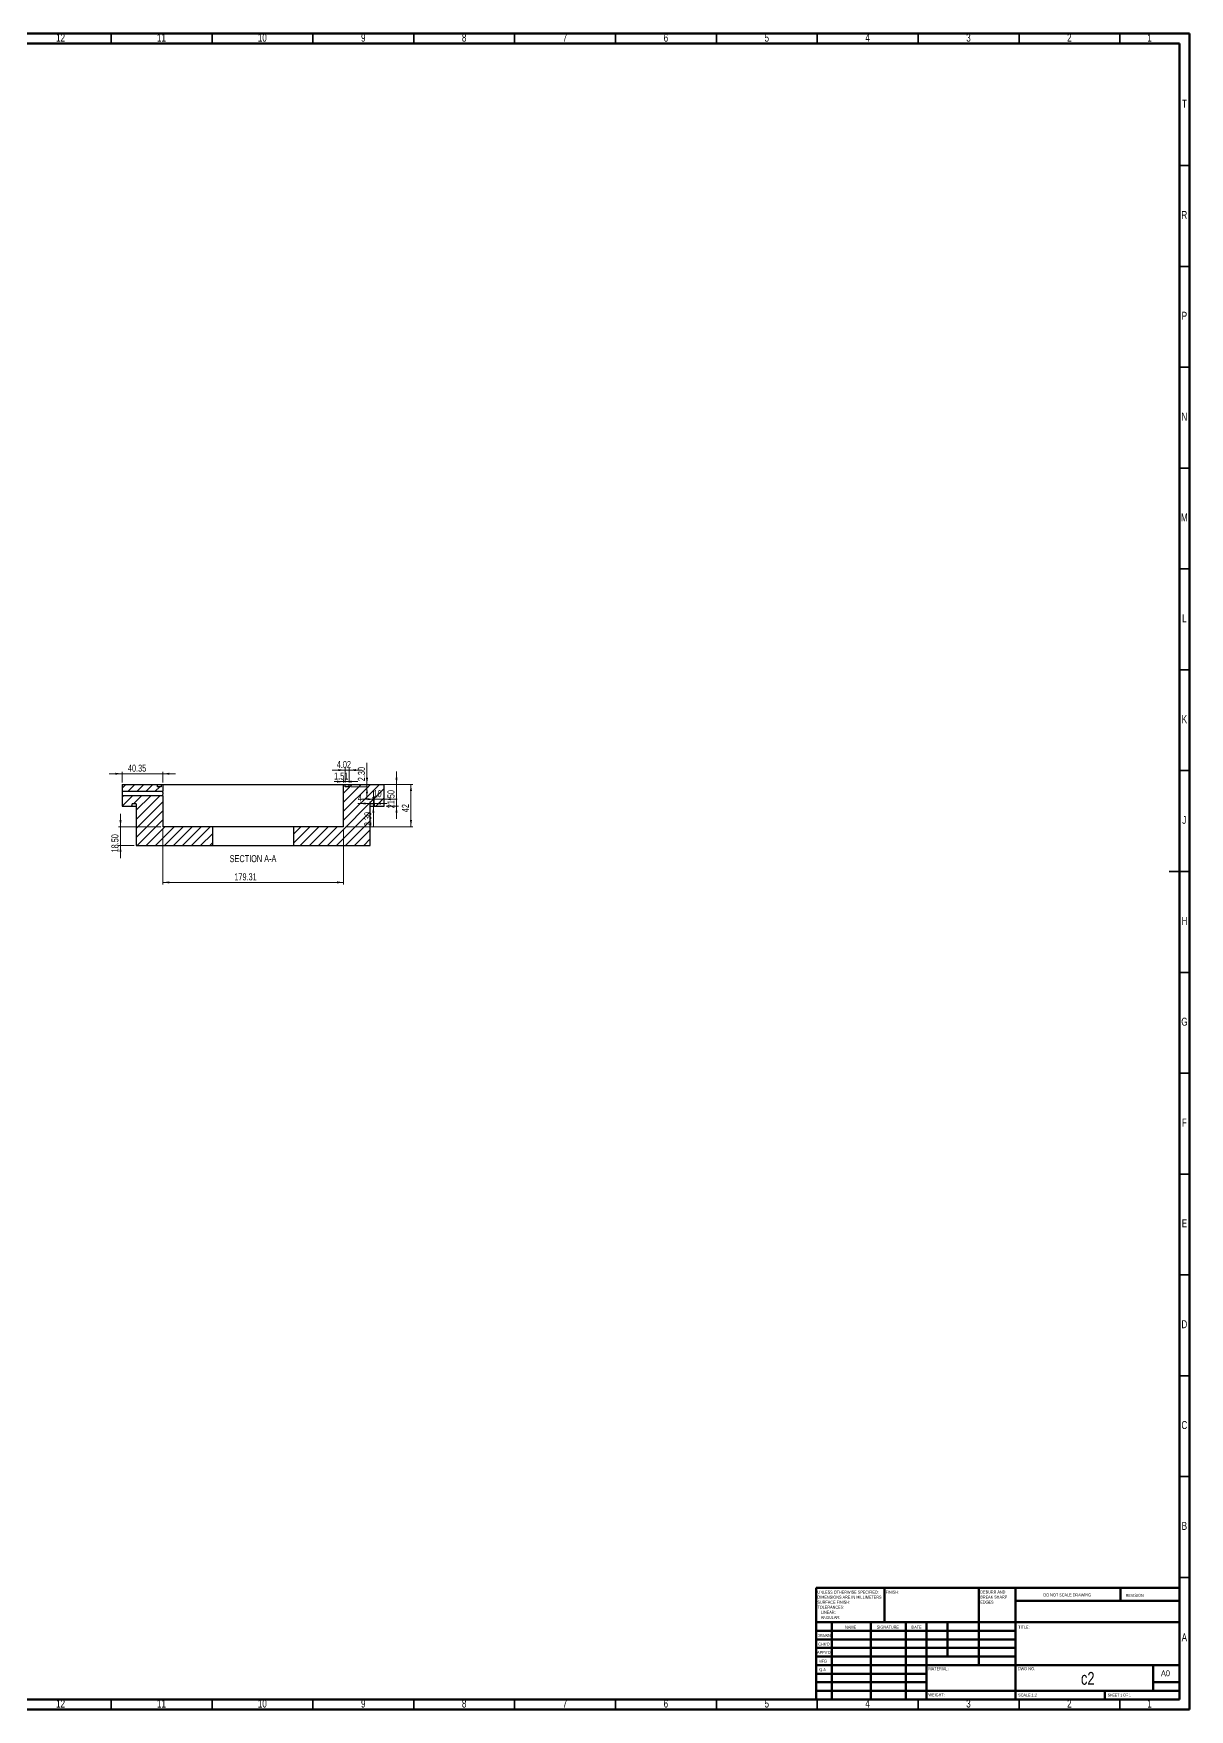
# Model space of a CAD drawing. Header units: millimetres. Extents: x 15 to 1184, y 5 to 836.
# Drawn here: x 611 to 1184, y 5 to 836 of the extents above; entities that cross this region are included whole.
import ezdxf

# ---------------------------------------------------------------- set-up
doc = ezdxf.new("R2010")
doc.units = ezdxf.units.MM
doc.styles.add('SLDTEXTSTYLE0', font='TXT', dxfattribs={"width": 0.75})
doc.styles.add('SLDTEXTSTYLE1', font='TXT', dxfattribs={"width": 0.686449})
doc.styles.add('SLDTEXTSTYLE2', font='TXT', dxfattribs={"width": 0.6875})
doc.dimstyles.new('SLDDIMSTYLE1', dxfattribs={"dimtxt": 3.5, "dimasz": 3.302, "dimexe": 0, "dimexo": 0.0625, "dimgap": 0.875, "dimtad": 1, "dimlfac": 2, "dimrnd": 1e-09, "dimzin": 12, "dimdsep": 46, "dimtxsty": 'SLDTEXTSTYLE0', "dimsah": 1, "dimcen": 0.09, "dimadec": 0, "dimazin": 3, "dimtfac": 1, "dimtofl": 0, "dimtmove": 0, "dimatfit": 3, "dimfxl": 0, "dimfrac": 2, "dimtolj": 1, "dimtzin": 12, "dimarcsym": 0})
doc.dimstyles.new('SLDDIMSTYLE2', dxfattribs={"dimtxt": 3.5, "dimasz": 3.302, "dimexe": 0, "dimexo": 0.0625, "dimgap": 0.875, "dimtad": 1, "dimlfac": 2, "dimrnd": 1e-09, "dimzin": 12, "dimdsep": 46, "dimtxsty": 'SLDTEXTSTYLE0', "dimsah": 1, "dimcen": 0.09, "dimadec": 0, "dimazin": 3, "dimtfac": 1, "dimtmove": 0, "dimatfit": 0, "dimfxl": 0, "dimfrac": 2, "dimtolj": 1, "dimtzin": 12, "dimarcsym": 0})
doc.dimstyles.new('SLDDIMSTYLE5', dxfattribs={"dimtxt": 3.5, "dimasz": 3.302, "dimexe": 0, "dimexo": 0.0625, "dimgap": 0.875, "dimtad": 1, "dimlfac": 2, "dimrnd": 1e-09, "dimzin": 4, "dimdsep": 46, "dimtxsty": 'SLDTEXTSTYLE0', "dimsah": 1, "dimcen": 0.09, "dimadec": 0, "dimazin": 1, "dimtfac": 1, "dimtmove": 0, "dimatfit": 0, "dimfxl": 0, "dimfrac": 2, "dimtolj": 1, "dimtzin": 12, "dimarcsym": 0})

# ---------------------------------------------------------------- blocks, each defined once
blk = doc.blocks.new('SW_NOTE_0')
at = {"color": 0, "linetype": 'Continuous', "lineweight": 0, "char_height": 1.5, "attachment_point": 1, "style": 'SLDTEXTSTYLE0'}
for s, insert in [('UNLESS OTHERWISE SPECIFIED:', (0, 1.93)), ('TOLERANCES:', (0, -5.57)), ('SURFACE FINISH:', (0, -3.07)), ('DIMENSIONS ARE IN MILLIMETERS', (0, -0.57)), ('LINEAR:', (1.69, -8.07)), ('ANGULAR:', (1.69, -10.57))]:
    blk.add_mtext(s, dxfattribs=dict(at, insert=insert))
blk = doc.blocks.new('SW_NOTE_1')
at = {"color": 0, "linetype": 'Continuous', "lineweight": 0, "char_height": 1.5, "attachment_point": 1, "style": 'SLDTEXTSTYLE0'}
for s, insert in [('DEBURR AND', (0, 1.93)), ('BREAK SHARP', (0, -0.57)), ('EDGES', (0, -3.07))]:
    blk.add_mtext(s, dxfattribs=dict(at, insert=insert))
blk = doc.blocks.new('_D_46')
at = {"color": 7, "linetype": 'Continuous', "lineweight": 18}
for p, q in [((675.06, 441.67), (675.06, 414.1)), ((764.71, 441.67), (764.71, 414.1)), ((764.71, 415.1), (675.06, 415.1))]:
    blk.add_line(p, q, dxfattribs=at)
for points in [[(675.06, 415.1), (678.36, 414.59), (678.36, 415.61)], [(764.71, 415.1), (761.41, 415.61), (761.41, 414.59)]]:
    blk.add_solid(points, dxfattribs=at)
at = {"color": 7, "linetype": 'Continuous', "lineweight": 18, "insert": (710.55, 419.61), "char_height": 3.5, "attachment_point": 1, "style": 'SLDTEXTSTYLE0'}
blk.add_mtext('179.31', dxfattribs=at)
blk = doc.blocks.new('_D_47')
at = {"color": 7, "linetype": 'Continuous', "lineweight": 18}
for p, q in [((654.12, 442.67), (654.12, 449.02)), ((674.06, 442.67), (653.12, 442.67)), ((654.12, 442.67), (654.12, 433.42)), ((660.88, 433.42), (653.12, 433.42)), ((654.12, 433.42), (654.12, 427.07))]:
    blk.add_line(p, q, dxfattribs=at)
for points in [[(654.12, 442.67), (654.63, 445.97), (653.61, 445.97)], [(654.12, 433.42), (653.61, 430.12), (654.63, 430.12)]]:
    blk.add_solid(points, dxfattribs=at)
at = {"color": 7, "linetype": 'Continuous', "lineweight": 18, "insert": (649.61, 429.94), "char_height": 3.5, "attachment_point": 1, "rotation": 90, "style": 'SLDTEXTSTYLE0'}
blk.add_mtext('18.50', dxfattribs=at)
blk = doc.blocks.new('_D_48')
at = {"color": 7, "linetype": 'Continuous', "lineweight": 18}
for p, q in [((766.46, 463.67), (799.09, 463.67)), ((798.09, 442.67), (798.09, 463.67)), ((765.71, 442.67), (799.09, 442.67))]:
    blk.add_line(p, q, dxfattribs=at)
for points in [[(798.09, 463.67), (797.58, 460.37), (798.6, 460.37)], [(798.09, 442.67), (798.6, 445.97), (797.58, 445.97)]]:
    blk.add_solid(points, dxfattribs=at)
at = {"color": 7, "linetype": 'Continuous', "lineweight": 18, "insert": (793.58, 449.89), "char_height": 3.5, "attachment_point": 1, "rotation": 90, "style": 'SLDTEXTSTYLE0'}
blk.add_mtext('42', dxfattribs=at)
blk = doc.blocks.new('_D_49')
at = {"color": 7, "linetype": 'Continuous', "lineweight": 18}
for p, q in [((790.95, 463.67), (790.95, 470.02)), ((785.88, 463.67), (791.95, 463.67)), ((790.95, 452.92), (790.95, 463.67)), ((785.88, 452.92), (791.95, 452.92)), ((790.95, 452.92), (790.95, 446.57))]:
    blk.add_line(p, q, dxfattribs=at)
for points in [[(790.95, 463.67), (791.45, 466.97), (790.44, 466.97)], [(790.95, 452.92), (790.44, 449.62), (791.45, 449.62)]]:
    blk.add_solid(points, dxfattribs=at)
at = {"color": 7, "linetype": 'Continuous', "lineweight": 18, "insert": (786.43, 451.81), "char_height": 3.5, "attachment_point": 1, "rotation": 90, "style": 'SLDTEXTSTYLE0'}
blk.add_mtext('21.50', dxfattribs=at)
blk = doc.blocks.new('_D_50')
at = {"color": 7, "linetype": 'Continuous', "lineweight": 18}
for p, q in [((779.88, 453.92), (779.88, 457.34)), ((784.88, 453.92), (784.88, 457.34)), ((779.88, 456.34), (773.53, 456.34)), ((784.88, 456.34), (779.88, 456.34)), ((784.88, 456.34), (791.23, 456.34))]:
    blk.add_line(p, q, dxfattribs=at)
for points in [[(779.88, 456.34), (776.58, 456.84), (776.58, 455.83)], [(784.88, 456.34), (788.19, 455.83), (788.19, 456.84)]]:
    blk.add_solid(points, dxfattribs=at)
at = {"color": 7, "linetype": 'Continuous', "lineweight": 18, "insert": (779.51, 460.85), "char_height": 3.5, "attachment_point": 1, "style": 'SLDTEXTSTYLE0'}
blk.add_mtext('10', dxfattribs=at)
blk = doc.blocks.new('_D_51')
at = {"color": 7, "linetype": 'Continuous', "lineweight": 18}
for p, q in [((777.88, 454.2), (771.8, 454.2)), ((777.88, 455.07), (777.88, 455.2)), ((779.88, 454.2), (777.88, 454.2)), ((779.88, 453.92), (779.88, 455.2)), ((779.88, 454.2), (786.23, 454.2))]:
    blk.add_line(p, q, dxfattribs=at)
for points in [[(777.88, 454.2), (774.58, 454.71), (774.58, 453.69)], [(779.88, 454.2), (783.19, 453.69), (783.19, 454.71)]]:
    blk.add_solid(points, dxfattribs=at)
at = {"color": 7, "linetype": 'Continuous', "lineweight": 18, "insert": (771.8, 458.71), "char_height": 3.5, "attachment_point": 1, "style": 'SLDTEXTSTYLE0'}
blk.add_mtext('4', dxfattribs=at)
blk = doc.blocks.new('_D_52')
at = {"color": 7, "linetype": 'Continuous', "lineweight": 18}
for p, q in [((779.46, 454.07), (779.46, 460.42)), ((778.88, 452.92), (778.46, 452.92)), ((779.46, 454.07), (779.46, 452.92)), ((779.46, 452.92), (779.46, 442.99))]:
    blk.add_line(p, q, dxfattribs=at)
for points in [[(779.46, 454.07), (779.97, 457.37), (778.95, 457.37)], [(779.46, 452.92), (778.95, 449.62), (779.97, 449.62)]]:
    blk.add_solid(points, dxfattribs=at)
at = {"color": 7, "linetype": 'Continuous', "lineweight": 18, "insert": (774.95, 442.99), "char_height": 3.5, "attachment_point": 1, "rotation": 90, "style": 'SLDTEXTSTYLE0'}
blk.add_mtext('2.30', dxfattribs=at)
blk = doc.blocks.new('_D_53')
at = {"color": 7, "linetype": 'Continuous', "lineweight": 18}
for p, q in [((764.71, 464.67), (764.71, 466.05)), ((765.46, 464.67), (765.46, 466.05)), ((764.71, 465.05), (759.99, 465.05)), ((765.46, 465.05), (764.71, 465.05)), ((765.46, 465.05), (771.81, 465.05))]:
    blk.add_line(p, q, dxfattribs=at)
for points in [[(764.71, 465.05), (761.41, 465.56), (761.41, 464.55)], [(765.46, 465.05), (768.77, 464.55), (768.77, 465.56)]]:
    blk.add_solid(points, dxfattribs=at)
at = {"color": 7, "linetype": 'Continuous', "lineweight": 18, "insert": (759.99, 469.57), "char_height": 3.5, "attachment_point": 1, "style": 'SLDTEXTSTYLE0'}
blk.add_mtext('1.51', dxfattribs=at)
blk = doc.blocks.new('_D_54')
at = {"color": 7, "linetype": 'Continuous', "lineweight": 18}
for p, q in [((765.46, 470.79), (759.11, 470.79)), ((765.46, 464.67), (765.46, 471.79)), ((765.46, 470.79), (767.47, 470.79)), ((767.47, 464.67), (767.47, 471.79)), ((767.47, 470.79), (773.82, 470.79))]:
    blk.add_line(p, q, dxfattribs=at)
for points in [[(765.46, 470.79), (762.16, 471.29), (762.16, 470.28)], [(767.47, 470.79), (770.78, 470.28), (770.78, 471.29)]]:
    blk.add_solid(points, dxfattribs=at)
at = {"color": 7, "linetype": 'Continuous', "lineweight": 18, "insert": (761.31, 475.3), "char_height": 3.5, "attachment_point": 1, "style": 'SLDTEXTSTYLE0'}
blk.add_mtext('4.02', dxfattribs=at)
blk = doc.blocks.new('_D_55')
at = {"color": 7, "linetype": 'Continuous', "lineweight": 18}
for p, q in [((776.29, 463.67), (776.29, 474.32)), ((768.47, 462.52), (777.29, 462.52)), ((776.29, 462.52), (776.29, 463.67)), ((776.29, 462.52), (776.29, 456.17))]:
    blk.add_line(p, q, dxfattribs=at)
for points in [[(776.29, 463.67), (776.8, 466.97), (775.78, 466.97)], [(776.29, 462.52), (775.78, 459.22), (776.8, 459.22)]]:
    blk.add_solid(points, dxfattribs=at)
at = {"color": 7, "linetype": 'Continuous', "lineweight": 18, "insert": (771.78, 465.27), "char_height": 3.5, "attachment_point": 1, "rotation": 90, "style": 'SLDTEXTSTYLE0'}
blk.add_mtext('2.30', dxfattribs=at)
blk = doc.blocks.new('_D_56')
at = {"color": 7, "linetype": 'Continuous', "lineweight": 18}
for p, q in [((654.88, 468.97), (648.53, 468.97)), ((654.88, 464.67), (654.88, 469.97)), ((654.88, 468.97), (675.06, 468.97)), ((675.06, 464.67), (675.06, 469.97)), ((675.06, 468.97), (681.41, 468.97))]:
    blk.add_line(p, q, dxfattribs=at)
for points in [[(654.88, 468.97), (651.58, 469.47), (651.58, 468.46)], [(675.06, 468.97), (678.36, 468.46), (678.36, 469.47)]]:
    blk.add_solid(points, dxfattribs=at)
at = {"color": 7, "linetype": 'Continuous', "lineweight": 18, "insert": (657.8, 473.48), "char_height": 3.5, "attachment_point": 1, "style": 'SLDTEXTSTYLE0'}
blk.add_mtext('40.35', dxfattribs=at)

msp = doc.modelspace()

# ---------------------------------------------------------------- hatches: boundary and pattern name
at = {"linetype": 'Continuous', "lineweight": 18}
h = msp.add_hatch(dxfattribs=at)
h.set_pattern_fill('ANSI31', style=0)
h.paths.add_polyline_path([(672.2925, 462.5191), (672.2925, 463.6691), (654.8835, 463.6691), (654.8835, 460.2941), (675.0568, 460.2941), (675.0568, 463.6691), (674.3027, 463.6691), (674.3027, 462.5191)], flags=0)
h = msp.add_hatch(dxfattribs=at)
h.set_pattern_fill('ANSI31', style=0)
h.paths.add_polyline_path([(659.8835, 454.0691), (661.8835, 454.0691), (661.8835, 433.4191), (699.6735, 433.4191), (699.6735, 442.6691), (675.0568, 442.6691), (675.0568, 458.0441), (654.8835, 458.0441), (654.8835, 452.9191), (659.8835, 452.9191)], flags=0)
h = msp.add_hatch(dxfattribs=at)
h.set_pattern_fill('ANSI31', style=0)
h.paths.add_polyline_path([(740.0935, 433.4191), (777.8835, 433.4191), (777.8835, 454.0691), (779.8835, 454.0691), (779.8835, 452.9191), (784.8835, 452.9191), (784.8835, 463.6691), (767.4745, 463.6691), (767.4745, 462.5191), (765.4642, 462.5191), (765.4642, 463.6691), (764.7102, 463.6691), (764.7102, 442.6691), (740.0935, 442.6691)], flags=0)

# ---------------------------------------------------------------- linework, layer by layer
at = {"color": 7, "linetype": 'Continuous', "lineweight": 70}
for p, q in [((15, 836), (1184, 836)), ((20, 831), (1179, 831)), ((1179, 831), (1179, 10)), ((1184, 836), (1184, 5)), ((1179, 10), (20, 10)), ((1184, 5), (15, 5))]:
    msp.add_line(p, q, dxfattribs=at)
at = {"color": 7, "linetype": 'Continuous', "lineweight": 35}
for p, q in [((649.5, 831), (649.5, 836)), ((699.5, 831), (699.5, 836)), ((749.5, 831), (749.5, 836)), ((799.5, 831), (799.5, 836)), ((849.5, 831), (849.5, 836)), ((899.5, 831), (899.5, 836)), ((949.5, 831), (949.5, 836)), ((999.5, 831), (999.5, 836)), ((1049.5, 831), (1049.5, 836)), ((1099.5, 831), (1099.5, 836)), ((1149.5, 831), (1149.5, 836)), ((1179, 770.5), (1184, 770.5)), ((1179, 720.5), (1184, 720.5)), ((1179, 670.5), (1184, 670.5)), ((1179, 620.5), (1184, 620.5)), ((1179, 570.5), (1184, 570.5)), ((1179, 520.5), (1184, 520.5)), ((1179, 470.5), (1184, 470.5)), ((1184, 420.5), (1174, 420.5)), ((1179, 420.5), (1184, 420.5)), ((1179, 370.5), (1184, 370.5)), ((1179, 320.5), (1184, 320.5)), ((1179, 270.5), (1184, 270.5)), ((1179, 220.5), (1184, 220.5)), ((1179, 170.5), (1184, 170.5)), ((1179, 120.5), (1184, 120.5)), ((1179, 70.5), (1184, 70.5)), ((649.5, 10), (649.5, 5)), ((699.5, 10), (699.5, 5)), ((749.5, 10), (749.5, 5)), ((799.5, 10), (799.5, 5)), ((849.5, 10), (849.5, 5)), ((899.5, 10), (899.5, 5)), ((949.5, 10), (949.5, 5)), ((999.5, 10), (999.5, 5)), ((1049.5, 10), (1049.5, 5)), ((1099.5, 10), (1099.5, 5)), ((1149.5, 10), (1149.5, 5))]:
    msp.add_line(p, q, dxfattribs=at)
at = {"color": 7, "linetype": 'Continuous', "lineweight": 25}
for p, q in [((654.8835, 463.6691), (654.8835, 460.2941)), ((654.8835, 463.6691), (672.2925, 463.6691)), ((654.8835, 460.2941), (654.8835, 458.0441)), ((654.8835, 460.2941), (675.0568, 460.2941)), ((675.0568, 458.0441), (654.8835, 458.0441)), ((654.8835, 458.0441), (654.8835, 452.9191)), ((672.2925, 463.6691), (672.2925, 462.5191)), ((672.2925, 463.6691), (674.3027, 463.6691)), ((674.3027, 462.5191), (672.2925, 462.5191)), ((674.3027, 463.6691), (674.3027, 462.5191)), ((674.3027, 463.6691), (675.0568, 463.6691)), ((675.0568, 463.6691), (675.0568, 460.2941)), ((675.0568, 463.6691), (764.7102, 463.6691)), ((675.0568, 458.0441), (675.0568, 442.6691)), ((764.7102, 442.6691), (764.7102, 463.6691)), ((764.7102, 463.6691), (765.4642, 463.6691)), ((765.4642, 462.5191), (765.4642, 463.6691)), ((765.4642, 463.6691), (767.4745, 463.6691)), ((767.4745, 462.5191), (765.4642, 462.5191)), ((767.4745, 462.5191), (767.4745, 463.6691)), ((767.4745, 463.6691), (784.8835, 463.6691)), ((784.8835, 452.9191), (784.8835, 463.6691)), ((654.8835, 452.9191), (659.8835, 452.9191)), ((659.8835, 452.9191), (659.8835, 454.0691)), ((661.8835, 454.0691), (659.8835, 454.0691)), ((659.8835, 452.9191), (661.8835, 452.9191)), ((661.8835, 454.0691), (661.8835, 433.4191)), ((779.8835, 454.0691), (777.8835, 454.0691)), ((777.8835, 433.4191), (777.8835, 454.0691)), ((777.8835, 452.9191), (779.8835, 452.9191)), ((779.8835, 454.0691), (779.8835, 452.9191)), ((779.8835, 452.9191), (784.8835, 452.9191)), ((699.6735, 442.6691), (675.0568, 442.6691)), ((699.6735, 442.6691), (699.6735, 433.4191)), ((740.0935, 442.6691), (699.6735, 442.6691)), ((740.0935, 433.4191), (740.0935, 442.6691)), ((764.7102, 442.6691), (740.0935, 442.6691)), ((661.8835, 433.4191), (699.6735, 433.4191)), ((699.6735, 433.4191), (740.0935, 433.4191)), ((740.0935, 433.4191), (777.8835, 433.4191))]:
    msp.add_line(p, q, dxfattribs=at)
at = {"color": 7, "linetype": 'Continuous', "lineweight": 50}
for p, q in [((999, 65.25), (1179, 65.25)), ((999, 65.25), (999, 10)), ((1032.8, 48.25), (1032.8, 65.25)), ((1079.6, 65.25), (1079.6, 27)), ((1097.8, 65.25), (1097.8, 10)), ((1179, 58.875), (1097.8, 58.875)), ((1149.8, 58.875), (1149.8, 65.25)), ((1179, 48.25), (999, 48.25)), ((1097.8, 44), (999, 44)), ((1006.8, 48.25), (1006.8, 10)), ((1025.991, 48.25), (1025.991, 10)), ((1043.3989, 48.25), (1043.3989, 10)), ((1053.6, 10), (1053.6, 48.25)), ((1064, 31.25), (1064, 48.25)), ((1097.8, 39.75), (999, 39.75)), ((1097.8, 35.5), (999, 35.5)), ((1097.8, 31.25), (999, 31.25)), ((1053.6, 27), (999, 27)), ((1053.6, 27), (1179, 27)), ((1166, 14.25), (1166, 27)), ((1053.6, 22.7499), (999, 22.7499)), ((1053.6, 18.5), (999, 18.5)), ((1179, 18.5), (1166, 18.5)), ((999, 14.25), (1179, 14.25)), ((1142, 10), (1142, 14.25))]:
    msp.add_line(p, q, dxfattribs=at)
at = {"color": 7, "linetype": 'Continuous', "lineweight": 25}
msp.add_open_spline([(675.0568, 458.0441), (675.0646, 458.0441), (675.0725, 458.0514), (675.0883, 458.0798), (675.0964, 458.1013), (675.112, 458.1576), (675.1196, 458.192), (675.1342, 458.2732), (675.1413, 458.3206), (675.1541, 458.4243), (675.1599, 458.4808), (675.1704, 458.6035), (675.1749, 458.6692), (675.1858, 458.8726), (675.1897, 459.0207), (675.1897, 459.2444), (675.1887, 459.3177), (675.185, 459.4619), (675.1821, 459.5336), (675.1748, 459.6699), (675.1704, 459.7346), (675.16, 459.8569), (675.154, 459.9146), (675.1348, 460.0698), (675.1197, 460.1533), (675.0964, 460.2369), (675.0884, 460.2584), (675.0724, 460.287), (675.0645, 460.2941), (675.0568, 460.2941)], degree=3, knots=[0, 0, 0, 0, 0.0625, 0.0625, 0.125, 0.125, 0.1875, 0.1875, 0.25, 0.25, 0.3125, 0.3125, 0.375, 0.375, 0.5, 0.5, 0.5625, 0.5625, 0.625, 0.625, 0.6875, 0.6875, 0.75, 0.75, 0.875, 0.875, 0.9375, 0.9375, 1, 1, 1, 1], dxfattribs=at)

# ---------------------------------------------------------------- block references
at = {"color": 7, "linetype": 'Continuous', "lineweight": 0}
for name, p in [('SW_NOTE_0', (999.5937, 61.9874)), ('SW_NOTE_1', (1080.3092, 62.0695))]:
    msp.add_blockref(name, p, dxfattribs=at)

# ---------------------------------------------------------------- texts
for s, insert, char_height, attachment_point, style in [('12', (624.4201, 835.9205), 3.96875, 2, 'SLDTEXTSTYLE0'), ('11', (674.4201, 835.9205), 3.96875, 2, 'SLDTEXTSTYLE0'), ('10', (724.4201, 835.9205), 3.96875, 2, 'SLDTEXTSTYLE0'), ('9', (774.46, 835.9205), 3.9688, 2, 'SLDTEXTSTYLE0'), ('8', (824.46, 835.9205), 3.9688, 2, 'SLDTEXTSTYLE0'), ('7', (874.46, 835.9205), 3.9688, 2, 'SLDTEXTSTYLE0'), ('6', (924.46, 835.9205), 3.9688, 2, 'SLDTEXTSTYLE0'), ('5', (974.46, 835.9205), 3.9688, 2, 'SLDTEXTSTYLE0'), ('4', (1024.46, 835.9205), 3.9688, 2, 'SLDTEXTSTYLE0'), ('3', (1074.46, 835.9205), 3.9688, 2, 'SLDTEXTSTYLE0'), ('2', (1124.46, 835.9205), 3.9688, 2, 'SLDTEXTSTYLE0'), ('1', (1164.21, 835.9205), 3.9688, 2, 'SLDTEXTSTYLE0'), ('T', (1181.5501, 803.1705), 3.9688, 2, 'SLDTEXTSTYLE0'), ('R', (1181.4444, 748.0166), 3.9688, 2, 'SLDTEXTSTYLE0'), ('P', (1181.4848, 698.0166), 3.9688, 2, 'SLDTEXTSTYLE0'), ('N', (1181.4637, 648.0166), 3.9688, 2, 'SLDTEXTSTYLE0'), ('M', (1181.4237, 598.0166), 3.9688, 2, 'SLDTEXTSTYLE0'), ('L', (1181.4545, 548.0166), 3.9688, 2, 'SLDTEXTSTYLE0'), ('K', (1181.4885, 498.0166), 3.9688, 2, 'SLDTEXTSTYLE0'), ('J', (1181.4031, 448.0166), 3.9688, 2, 'SLDTEXTSTYLE0'), ('SECTION A-A', (719.8094, 428.6302), 3.5, 2, 'SLDTEXTSTYLE0'), ('H', (1181.4904, 398.0166), 3.9688, 2, 'SLDTEXTSTYLE0'), ('G', (1181.4867, 348.0166), 3.9688, 2, 'SLDTEXTSTYLE0'), ('F', (1181.4577, 298.0166), 3.9688, 2, 'SLDTEXTSTYLE0'), ('E', (1181.5078, 248.0166), 3.9688, 2, 'SLDTEXTSTYLE0'), ('D', (1181.4527, 198.0166), 3.9688, 2, 'SLDTEXTSTYLE0'), ('C', (1181.4587, 148.0166), 3.9688, 2, 'SLDTEXTSTYLE0'), ('B', (1181.4706, 98.0166), 3.9688, 2, 'SLDTEXTSTYLE0'), ('FINISH:', (1033.3713, 63.9193), 1.5, 1, 'SLDTEXTSTYLE0'), ('DO NOT SCALE DRAWING', (1111.6146, 62.533), 1.5, 1, 'SLDTEXTSTYLE0'), ('REVISION', (1152.3276, 62.3349), 1.5, 1, 'SLDTEXTSTYLE0'), ('DRAWN', (999.6434, 42.3848), 1.5, 1, 'SLDTEXTSTYLE1'), ('NAME', (1013.3222, 46.5015), 1.5, 1, 'SLDTEXTSTYLE0'), ('SIGNATURE', (1029.0336, 46.5618), 1.5, 1, 'SLDTEXTSTYLE0'), ('DATE', (1046.2147, 46.5762), 1.5, 1, 'SLDTEXTSTYLE0'), ('TITLE:', (1099.0902, 46.5762), 1.5, 1, 'SLDTEXTSTYLE0'), ('A', (1181.4637, 42.7666), 3.9688, 2, 'SLDTEXTSTYLE0'), ("APPV'D", (999.4017, 34.0659), 1.5, 1, 'SLDTEXTSTYLE0'), ("CHK'D", (999.9392, 38.1619), 1.5, 1, 'SLDTEXTSTYLE0'), ('MFG', (1000.124, 29.7158), 1.5, 1, 'SLDTEXTSTYLE0'), ('Q.A', (1000.509, 25.5047), 1.5, 1, 'SLDTEXTSTYLE0'), ('MATERIAL:', (1054.6459, 25.9861), 1.5, 1, 'SLDTEXTSTYLE0'), ('DWG NO.', (1098.953, 25.9861), 1.5, 1, 'SLDTEXTSTYLE0'), ('c2', (1133.5754, 23.6069), 6.35, 2, 'SLDTEXTSTYLE0'), ('A0', (1169.8712, 24.4064), 2.91042, 1, 'SLDTEXTSTYLE0'), ('12', (624.4201, 9.9205), 3.96875, 2, 'SLDTEXTSTYLE0'), ('11', (674.4201, 9.9205), 3.96875, 2, 'SLDTEXTSTYLE0'), ('10', (724.4201, 9.9205), 3.96875, 2, 'SLDTEXTSTYLE0'), ('9', (774.46, 9.9205), 3.9688, 2, 'SLDTEXTSTYLE0'), ('8', (824.46, 9.9205), 3.9688, 2, 'SLDTEXTSTYLE0'), ('7', (874.46, 9.9205), 3.9688, 2, 'SLDTEXTSTYLE0'), ('6', (924.46, 9.9205), 3.9688, 2, 'SLDTEXTSTYLE0'), ('5', (974.46, 9.9205), 3.9688, 2, 'SLDTEXTSTYLE0'), ('4', (1024.46, 9.9205), 3.9688, 2, 'SLDTEXTSTYLE0'), ('WEIGHT:', (1054.6178, 12.9493), 1.4986, 1, 'SLDTEXTSTYLE0'), ('3', (1074.46, 9.9205), 3.9688, 2, 'SLDTEXTSTYLE0'), ('SCALE:1:2', (1099.074, 12.9001), 1.5, 1, 'SLDTEXTSTYLE0'), ('2', (1124.46, 9.9205), 3.9688, 2, 'SLDTEXTSTYLE0'), ('SHEET 1 OF 1', (1143.4783, 12.9001), 1.5, 1, 'SLDTEXTSTYLE2'), ('1', (1164.21, 9.9205), 3.9688, 2, 'SLDTEXTSTYLE0')]:
    msp.add_mtext(s, dxfattribs=dict(at, insert=insert, char_height=char_height, attachment_point=attachment_point, style=style))

# ---------------------------------------------------------------- dimensions: what is measured, and where the dimension line sits
at = {"color": 7, "linetype": 'Continuous', "lineweight": 18}
for base, p1, p2, dimstyle, picture, middle in [((767.4745, 470.7862), (765.4642, 463.6691), (767.4745, 463.6691), 'SLDDIMSTYLE2', '_D_54', (765.8381, 470.7862)), ((675.0568, 468.9665), (654.8835, 463.6691), (675.0568, 463.6691), 'SLDDIMSTYLE2', '_D_56', (663.6159, 468.9665)), ((764.7102, 465.0549), (765.4642, 463.6691), (764.7102, 463.6691), 'SLDDIMSTYLE2', '_D_53', (764.5199, 465.0549)), ((777.8835, 454.2001), (779.8835, 452.9191), (777.8835, 454.0691), 'SLDDIMSTYLE2', '_D_51', (773.096, 454.2001)), ((779.8835, 456.3369), (784.8835, 452.9191), (779.8835, 452.9191), 'SLDDIMSTYLE2', '_D_50', (782.0975, 456.3369)), ((675.0568, 415.0979), (764.7102, 442.6691), (675.0568, 442.6691), 'SLDDIMSTYLE1', '_D_46', (717.6652, 415.0979))]:
    dim = msp.add_linear_dim(base=base, p1=p1, p2=p2, dimstyle=dimstyle, dxfattribs=at)
    dim.commit()
    dim.dimension.update_dxf_attribs({"geometry": picture, "text_midpoint": middle, "dimtype": 160})
for base, p1, p2, dimstyle, picture, middle in [((776.2882, 463.6691), (767.4745, 462.5191), (784.8835, 463.6691), 'SLDDIMSTYLE5', '_D_55', (776.2882, 469.7962)), ((790.9459, 463.6691), (784.8835, 452.9191), (784.8835, 463.6691), 'SLDDIMSTYLE5', '_D_49', (790.9459, 457.6295)), ((798.0874, 463.6691), (764.7102, 442.6691), (765.4642, 463.6691), 'SLDDIMSTYLE1', '_D_48', (798.0874, 452.4717)), ((779.4607, 452.9191), (779.8835, 454.0691), (779.8835, 452.9191), 'SLDDIMSTYLE5', '_D_52', (779.4607, 447.5172)), ((654.1218, 433.4191), (675.0568, 442.6691), (661.8835, 433.4191), 'SLDDIMSTYLE5', '_D_47', (654.1218, 435.7606))]:
    dim = msp.add_linear_dim(base=base, p1=p1, p2=p2, angle=90, dimstyle=dimstyle, dxfattribs=at)
    dim.commit()
    dim.dimension.update_dxf_attribs({"geometry": picture, "text_midpoint": middle, "dimtype": 160})

doc.saveas('drawing.dxf')
